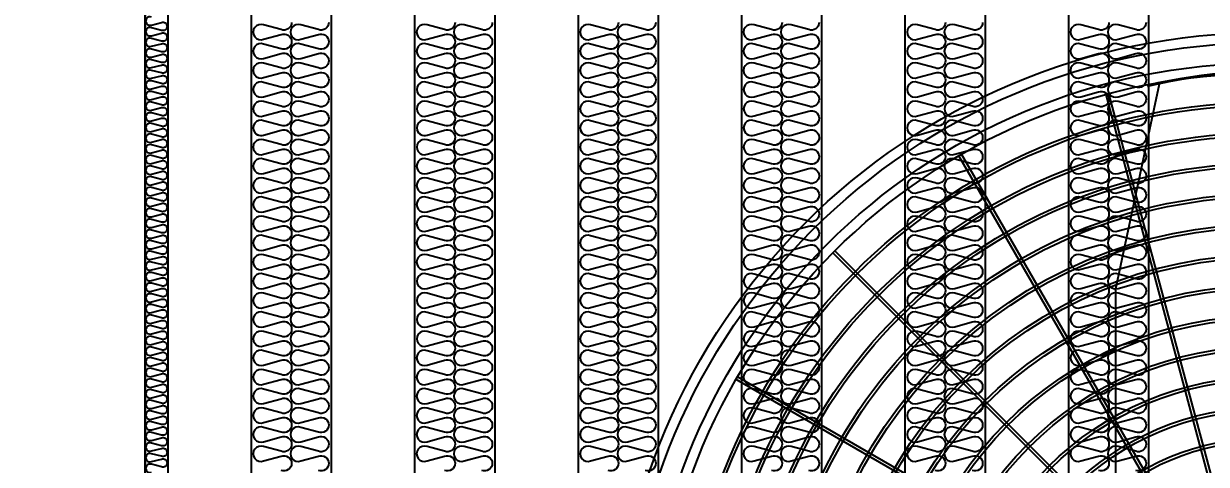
# Model space of a CAD drawing. Header units: millimetres. Extents: x 2711 to 34823, y 3042 to 25750.
# Drawn here: x 5895 to 8109, y 12980 to 13806 of the extents above; entities that cross this region are included whole.
import ezdxf

# ---------------------------------------------------------------- set-up
doc = ezdxf.new("R2010")
doc.units = ezdxf.units.MM
for name, color, linetype in [('LINE', 7, 'Continuous'), ('SMS', 220, 'Continuous'), ('냉각탑', 4, 'Continuous'), ('냉각탑_dim', 1, 'Continuous')]:
    doc.layers.add(name, color=color, linetype=linetype)
doc.styles.add('HY울릉도L', font='')
doc.styles.get('HY울릉도L').set_extended_font_data('HY울릉도L')
doc.dimstyles.new('성지DIM', dxfattribs={"dimtxt": 3.5, "dimasz": 3, "dimexe": 1, "dimexo": 2.5, "dimgap": 2, "dimtad": 1, "dimdec": 0, "dimzin": 3, "dimdsep": 46, "dimtxsty": 'HY울릉도L', "dimblk": 'ARCHTICK', "dimcen": -2, "dimclrd": 256, "dimclre": 256, "dimclrt": 7, "dimadec": 0, "dimazin": 0, "dimtfac": 1, "dimtdec": 0, "dimtofl": 0, "dimtmove": 0, "dimatfit": 3, "dimfxl": 1, "dimtolj": 1, "dimtzin": 0, "dimlwe": -1, "dimarcsym": 0})

# ---------------------------------------------------------------- blocks, each defined once
blk = doc.blocks.new('*D567')
at = {"layer": 'Defpoints', "color": 0, "transparency": 16777216}
for p in [(6122.6, 14449.4), (5477.8, 10849.4), (6122.6, 10849.4)]:
    blk.add_point(p, dxfattribs=at)
at = {"layer": '냉각탑_dim', "transparency": 16777216}
for p, q in [((6022.6, 14449.4), (5437.8, 14449.4)), ((6022.6, 10849.4), (5437.8, 10849.4))]:
    blk.add_line(p, q, dxfattribs=at)
at = {"layer": '냉각탑_dim', "lineweight": -2, "transparency": 16777216}
blk.add_line((5477.8, 14329.4), (5477.8, 10969.4), dxfattribs=at)
at = {"layer": '냉각탑_dim', "transparency": 16777216}
for points in [[(5457.8, 14329.4), (5497.8, 14329.4), (5477.8, 14449.4)], [(5457.8, 10969.4), (5497.8, 10969.4), (5477.8, 10849.4)]]:
    blk.add_solid(points, dxfattribs=at)
at = {"layer": '냉각탑_dim', "color": 7, "transparency": 16777216, "insert": (5327.8, 12649.4), "char_height": 140, "attachment_point": 5, "rotation": 90, "style": 'HY울릉도L'}
blk.add_mtext('\\A1;3600', dxfattribs=at)
blk = doc.blocks.new('*D571')
at = {"layer": 'Defpoints', "color": 0, "transparency": 16777216}
for p in [(4451.4, 14449.4), (6122.6, 14449.4), (5972.6, 10099.4)]:
    blk.add_point(p, dxfattribs=at)
at = {"layer": '냉각탑_dim', "transparency": 16777216}
for p, q in [((6022.6, 14449.4), (4411.4, 14449.4)), ((5872.6, 10099.4), (4411.4, 10099.4))]:
    blk.add_line(p, q, dxfattribs=at)
at = {"layer": '냉각탑_dim', "lineweight": -2, "transparency": 16777216}
blk.add_line((4451.4, 10219.4), (4451.4, 14329.4), dxfattribs=at)
at = {"layer": '냉각탑_dim', "transparency": 16777216}
for points in [[(4431.4, 14329.4), (4471.4, 14329.4), (4451.4, 14449.4)], [(4431.4, 10219.4), (4471.4, 10219.4), (4451.4, 10099.4)]]:
    blk.add_solid(points, dxfattribs=at)
at = {"layer": '냉각탑_dim', "color": 7, "transparency": 16777216, "insert": (4301.4, 12274.4), "char_height": 140, "attachment_point": 5, "rotation": 90, "style": 'HY울릉도L'}
blk.add_mtext('\\A1;4350', dxfattribs=at)
blk = doc.blocks.new('A$C1FB73ED1')
for p, q in [((1260.8, 1340), (966.5, 2438.3)), ((1266.6, 1341.6), (972.3, 2439.9)), ((1245.9, 1333), (677.4, 2317.7)), ((1251.1, 1336), (682.6, 2320.7)), ((1233.4, 1322.4), (429.4, 2126.4)), ((1237.6, 1326.6), (433.6, 2130.6)), ((1224, 1308.9), (239.3, 1877.4)), ((1227, 1314.1), (242.3, 1882.6))]:
    blk.add_line(p, q)
for radius in [1280, 1260, 1220, 1200]:
    blk.add_circle((1280, 1280), radius)
at = {"ltscale": 5}
for radius in [1143, 1137, 1083, 1077, 1023, 1017, 963, 957, 903, 897, 843, 837, 783, 777, 723, 717, 663, 657, 603, 597, 543, 537, 483, 477]:
    blk.add_circle((1280, 1280), radius, dxfattribs=at)
at = {"layer": 'LINE', "color": 7}
for q in [(1071.5, 2459.4), (985.2, 1550)]:
    blk.add_line((985.2, 2053.4), q, dxfattribs=at)
for radius, start, end in [(1000, 83.5007, 103.4595), (998, 83.4876, 103.487)]:
    blk.add_arc((1280, 1483.4), radius, start, end, dxfattribs=at)
blk = doc.blocks.new('3')
for p, q in [((6122.6, 14449.4), (6122.6, 10849.4)), ((6122.6, 14057.4), (6122.6, 11351.4)), ((6164.6, 14057.4), (6164.6, 11351.4))]:
    blk.add_line(p, q)
at = {"color": 7}
for p, q in [((6122.6, 14449.4), (6122.6, 10849.4)), ((6164.6, 14449.4), (6164.6, 10929.4)), ((6320.6, 14407.4), (6320.6, 10929.4)), ((6470.6, 14407.4), (6470.6, 10929.4)), ((6626.6, 14407.4), (6626.6, 10929.4)), ((6776.6, 14407.4), (6776.6, 10929.4)), ((6932.6, 14407.4), (6932.6, 10929.4)), ((7082.6, 14407.4), (7082.6, 10929.4)), ((7238.6, 14407.4), (7238.6, 10929.4)), ((7388.6, 14407.4), (7388.6, 10929.4)), ((7544.6, 14407.4), (7544.6, 10929.4)), ((7694.6, 14407.4), (7694.6, 10929.4)), ((7850.6, 14407.4), (7850.6, 10929.4)), ((8000.6, 14407.4), (8000.6, 10929.4))]:
    blk.add_line(p, q, dxfattribs=at)
at = {"ltscale": 500, "elevation": 0}
blk.add_lwpolyline([(6122.6, 14449.4), (10322.6, 14449.4), (10322.6, 10849.4), (6122.6, 10849.4)], close=True, dxfattribs=at)
at = {"layer": 'SMS', "color": 5, "elevation": 0}
for points in [[(6396.4, 13808.3, -0.524856), (6376.9, 13794.9), (6344, 13803.8, 1.449198), (6344, 13776.9), (6376.9, 13785.8, -0.524856), (6396.4, 13772.4, -0.524856), (6376.9, 13759), (6344, 13767.9, 1.449198), (6344, 13741), (6376.9, 13749.9, -0.524856), (6396.4, 13736.5, -0.524856), (6376.9, 13723.1), (6344, 13732, 1.449198), (6344, 13705.1), (6376.9, 13714, -0.524856), (6396.4, 13700.6, -0.524856), (6376.9, 13687.1), (6344, 13696, 1.449198), (6344, 13669.2), (6376.9, 13678.1, -0.524856), (6396.4, 13664.7, -0.524856), (6376.9, 13651.2), (6344, 13660.1, 1.449198), (6344, 13633.3), (6376.9, 13642.2, -0.524856), (6396.4, 13628.8, -0.524856), (6376.9, 13615.3), (6344, 13624.2, 1.449198), (6344, 13597.4), (6376.9, 13606.3, -0.524856), (6396.4, 13592.8, -0.417249), (6381.9, 13578.5)], [(6466, 13808.3, -0.524856), (6446.5, 13794.9), (6413.7, 13803.8, 1.449198), (6413.7, 13776.9), (6446.5, 13785.8, -0.524856), (6466, 13772.4, -0.524856), (6446.5, 13759), (6413.7, 13767.9, 1.449198), (6413.7, 13741), (6446.5, 13749.9, -0.524856), (6466, 13736.5, -0.524856), (6446.5, 13723.1), (6413.7, 13732, 1.449198), (6413.7, 13705.1), (6446.5, 13714, -0.524856), (6466, 13700.6, -0.524856), (6446.5, 13687.1), (6413.7, 13696, 1.449198), (6413.7, 13669.2), (6446.5, 13678.1, -0.524856), (6466, 13664.7, -0.524856), (6446.5, 13651.2), (6413.7, 13660.1, 1.449198), (6413.7, 13633.3), (6446.5, 13642.2, -0.524856), (6466, 13628.8, -0.524856), (6446.5, 13615.3), (6413.7, 13624.2, 1.449198), (6413.7, 13597.4), (6446.5, 13606.3, -0.524856), (6466, 13592.8, -0.417249), (6451.5, 13578.5)], [(6702.4, 13808.3, -0.524856), (6682.9, 13794.9), (6650, 13803.8, 1.449198), (6650, 13776.9), (6682.9, 13785.8, -0.524856), (6702.4, 13772.4, -0.524856), (6682.9, 13759), (6650, 13767.9, 1.449198), (6650, 13741), (6682.9, 13749.9, -0.524856), (6702.4, 13736.5, -0.524856), (6682.9, 13723.1), (6650, 13732, 1.449198), (6650, 13705.1), (6682.9, 13714, -0.524856), (6702.4, 13700.6, -0.524856), (6682.9, 13687.1), (6650, 13696, 1.449198), (6650, 13669.2), (6682.9, 13678.1, -0.524856), (6702.4, 13664.7, -0.524856), (6682.9, 13651.2), (6650, 13660.1, 1.449198), (6650, 13633.3), (6682.9, 13642.2, -0.524856), (6702.4, 13628.8, -0.524856), (6682.9, 13615.3), (6650, 13624.2, 1.449198), (6650, 13597.4), (6682.9, 13606.3, -0.524856), (6702.4, 13592.8, -0.417249), (6687.9, 13578.5)], [(6772, 13808.3, -0.524856), (6752.5, 13794.9), (6719.7, 13803.8, 1.449198), (6719.7, 13776.9), (6752.5, 13785.8, -0.524856), (6772, 13772.4, -0.524856), (6752.5, 13759), (6719.7, 13767.9, 1.449198), (6719.7, 13741), (6752.5, 13749.9, -0.524856), (6772, 13736.5, -0.524856), (6752.5, 13723.1), (6719.7, 13732, 1.449198), (6719.7, 13705.1), (6752.5, 13714, -0.524856), (6772, 13700.6, -0.524856), (6752.5, 13687.1), (6719.7, 13696, 1.449198), (6719.7, 13669.2), (6752.5, 13678.1, -0.524856), (6772, 13664.7, -0.524856), (6752.5, 13651.2), (6719.7, 13660.1, 1.449198), (6719.7, 13633.3), (6752.5, 13642.2, -0.524856), (6772, 13628.8, -0.524856), (6752.5, 13615.3), (6719.7, 13624.2, 1.449198), (6719.7, 13597.4), (6752.5, 13606.3, -0.524856), (6772, 13592.8, -0.417249), (6757.5, 13578.5)], [(7008.4, 13808.3, -0.524856), (6988.9, 13794.9), (6956, 13803.8, 1.449198), (6956, 13776.9), (6988.9, 13785.8, -0.524856), (7008.4, 13772.4, -0.524856), (6988.9, 13759), (6956, 13767.9, 1.449198), (6956, 13741), (6988.9, 13749.9, -0.524856), (7008.4, 13736.5, -0.524856), (6988.9, 13723.1), (6956, 13732, 1.449198), (6956, 13705.1), (6988.9, 13714, -0.524856), (7008.4, 13700.6, -0.524856), (6988.9, 13687.1), (6956, 13696, 1.449198), (6956, 13669.2), (6988.9, 13678.1, -0.524856), (7008.4, 13664.7, -0.524856), (6988.9, 13651.2), (6956, 13660.1, 1.449198), (6956, 13633.3), (6988.9, 13642.2, -0.524856), (7008.4, 13628.8, -0.524856), (6988.9, 13615.3), (6956, 13624.2, 1.449198), (6956, 13597.4), (6988.9, 13606.3, -0.524856), (7008.4, 13592.8, -0.417249), (6993.9, 13578.5)], [(7078, 13808.3, -0.524856), (7058.5, 13794.9), (7025.7, 13803.8, 1.449198), (7025.7, 13776.9), (7058.5, 13785.8, -0.524856), (7078, 13772.4, -0.524856), (7058.5, 13759), (7025.7, 13767.9, 1.449198), (7025.7, 13741), (7058.5, 13749.9, -0.524856), (7078, 13736.5, -0.524856), (7058.5, 13723.1), (7025.7, 13732, 1.449198), (7025.7, 13705.1), (7058.5, 13714, -0.524856), (7078, 13700.6, -0.524856), (7058.5, 13687.1), (7025.7, 13696, 1.449198), (7025.7, 13669.2), (7058.5, 13678.1, -0.524856), (7078, 13664.7, -0.524856), (7058.5, 13651.2), (7025.7, 13660.1, 1.449198), (7025.7, 13633.3), (7058.5, 13642.2, -0.524856), (7078, 13628.8, -0.524856), (7058.5, 13615.3), (7025.7, 13624.2, 1.449198), (7025.7, 13597.4), (7058.5, 13606.3, -0.524856), (7078, 13592.8, -0.417249), (7063.5, 13578.5)], [(7314.4, 13808.3, -0.524856), (7294.9, 13794.9), (7262, 13803.8, 1.449198), (7262, 13776.9), (7294.9, 13785.8, -0.524856), (7314.4, 13772.4, -0.524856), (7294.9, 13759), (7262, 13767.9, 1.449198), (7262, 13741), (7294.9, 13749.9, -0.524856), (7314.4, 13736.5, -0.524856), (7294.9, 13723.1), (7262, 13732, 1.449198), (7262, 13705.1), (7294.9, 13714, -0.524856), (7314.4, 13700.6, -0.524856), (7294.9, 13687.1), (7262, 13696, 1.449198), (7262, 13669.2), (7294.9, 13678.1, -0.524856), (7314.4, 13664.7, -0.524856), (7294.9, 13651.2), (7262, 13660.1, 1.449198), (7262, 13633.3), (7294.9, 13642.2, -0.524856), (7314.4, 13628.8, -0.524856), (7294.9, 13615.3), (7262, 13624.2, 1.449198), (7262, 13597.4), (7294.9, 13606.3, -0.524856), (7314.4, 13592.8, -0.417249), (7299.9, 13578.5)], [(7384, 13808.3, -0.524856), (7364.5, 13794.9), (7331.7, 13803.8, 1.449198), (7331.7, 13776.9), (7364.5, 13785.8, -0.524856), (7384, 13772.4, -0.524856), (7364.5, 13759), (7331.7, 13767.9, 1.449198), (7331.7, 13741), (7364.5, 13749.9, -0.524856), (7384, 13736.5, -0.524856), (7364.5, 13723.1), (7331.7, 13732, 1.449198), (7331.7, 13705.1), (7364.5, 13714, -0.524856), (7384, 13700.6, -0.524856), (7364.5, 13687.1), (7331.7, 13696, 1.449198), (7331.7, 13669.2), (7364.5, 13678.1, -0.524856), (7384, 13664.7, -0.524856), (7364.5, 13651.2), (7331.7, 13660.1, 1.449198), (7331.7, 13633.3), (7364.5, 13642.2, -0.524856), (7384, 13628.8, -0.524856), (7364.5, 13615.3), (7331.7, 13624.2, 1.449198), (7331.7, 13597.4), (7364.5, 13606.3, -0.524856), (7384, 13592.8, -0.417249), (7369.5, 13578.5)], [(7620.4, 13808.3, -0.524856), (7600.9, 13794.9), (7568, 13803.8, 1.449198), (7568, 13776.9), (7600.9, 13785.8, -0.524856), (7620.4, 13772.4, -0.524856), (7600.9, 13759), (7568, 13767.9, 1.449198), (7568, 13741), (7600.9, 13749.9, -0.524856), (7620.4, 13736.5, -0.524856), (7600.9, 13723.1), (7568, 13732, 1.449198), (7568, 13705.1), (7600.9, 13714, -0.524856), (7620.4, 13700.6, -0.524856), (7600.9, 13687.1), (7568, 13696, 1.449198), (7568, 13669.2), (7600.9, 13678.1, -0.524856), (7620.4, 13664.7, -0.524856), (7600.9, 13651.2), (7568, 13660.1, 1.449198), (7568, 13633.3), (7600.9, 13642.2, -0.524856), (7620.4, 13628.8, -0.524856), (7600.9, 13615.3), (7568, 13624.2, 1.449198), (7568, 13597.4), (7600.9, 13606.3, -0.524856), (7620.4, 13592.8, -0.417249), (7605.9, 13578.5)], [(7690, 13808.3, -0.524856), (7670.5, 13794.9), (7637.7, 13803.8, 1.449198), (7637.7, 13776.9), (7670.5, 13785.8, -0.524856), (7690, 13772.4, -0.524856), (7670.5, 13759), (7637.7, 13767.9, 1.449198), (7637.7, 13741), (7670.5, 13749.9, -0.524856), (7690, 13736.5, -0.524856), (7670.5, 13723.1), (7637.7, 13732, 1.449198), (7637.7, 13705.1), (7670.5, 13714, -0.524856), (7690, 13700.6, -0.524856), (7670.5, 13687.1), (7637.7, 13696, 1.449198), (7637.7, 13669.2), (7670.5, 13678.1, -0.524856), (7690, 13664.7, -0.524856), (7670.5, 13651.2), (7637.7, 13660.1, 1.449198), (7637.7, 13633.3), (7670.5, 13642.2, -0.524856), (7690, 13628.8, -0.524856), (7670.5, 13615.3), (7637.7, 13624.2, 1.449198), (7637.7, 13597.4), (7670.5, 13606.3, -0.524856), (7690, 13592.8, -0.417249), (7675.5, 13578.5)], [(7926.4, 13808.3, -0.524856), (7906.9, 13794.9), (7874, 13803.8, 1.449198), (7874, 13776.9), (7906.9, 13785.8, -0.524856), (7926.4, 13772.4, -0.524856), (7906.9, 13759), (7874, 13767.9, 1.449198), (7874, 13741), (7906.9, 13749.9, -0.524856), (7926.4, 13736.5, -0.524856), (7906.9, 13723.1), (7874, 13732, 1.449198), (7874, 13705.1), (7906.9, 13714, -0.524856), (7926.4, 13700.6, -0.524856), (7906.9, 13687.1), (7874, 13696, 1.449198), (7874, 13669.2), (7906.9, 13678.1, -0.524856), (7926.4, 13664.7, -0.524856), (7906.9, 13651.2), (7874, 13660.1, 1.449198), (7874, 13633.3), (7906.9, 13642.2, -0.524856), (7926.4, 13628.8, -0.524856), (7906.9, 13615.3), (7874, 13624.2, 1.449198), (7874, 13597.4), (7906.9, 13606.3, -0.524856), (7926.4, 13592.8, -0.417249), (7911.9, 13578.5)], [(7996, 13808.3, -0.524856), (7976.5, 13794.9), (7943.7, 13803.8, 1.449198), (7943.7, 13776.9), (7976.5, 13785.8, -0.524856), (7996, 13772.4, -0.524856), (7976.5, 13759), (7943.7, 13767.9, 1.449198), (7943.7, 13741), (7976.5, 13749.9, -0.524856), (7996, 13736.5, -0.524856), (7976.5, 13723.1), (7943.7, 13732, 1.449198), (7943.7, 13705.1), (7976.5, 13714, -0.524856), (7996, 13700.6, -0.524856), (7976.5, 13687.1), (7943.7, 13696, 1.449198), (7943.7, 13669.2), (7976.5, 13678.1, -0.524856), (7996, 13664.7, -0.524856), (7976.5, 13651.2), (7943.7, 13660.1, 1.449198), (7943.7, 13633.3), (7976.5, 13642.2, -0.524856), (7996, 13628.8, -0.524856), (7976.5, 13615.3), (7943.7, 13624.2, 1.449198), (7943.7, 13597.4), (7976.5, 13606.3, -0.524856), (7996, 13592.8, -0.417249), (7981.5, 13578.5)], [(6134.3, 13818.4, 1.449198), (6134.3, 13803.5), (6152.6, 13808.4, -0.524856), (6163.4, 13800.9, -0.524856), (6152.6, 13793.5), (6134.3, 13798.4, 1.449198), (6134.3, 13783.5), (6152.6, 13788.4, -0.524856), (6163.4, 13781, -0.524856), (6152.6, 13773.5), (6134.3, 13778.5, 1.449198), (6134.3, 13763.6), (6152.6, 13768.5, -0.524856), (6163.4, 13761, -0.524856), (6152.6, 13753.6), (6134.3, 13758.5, 1.449198), (6134.3, 13743.6), (6152.6, 13748.5, -0.524856), (6163.4, 13741.1, -0.524856), (6152.6, 13733.6), (6134.3, 13738.6, 1.449198), (6134.3, 13723.7), (6152.6, 13728.6, -0.524856), (6163.4, 13721.1, -0.524856), (6152.6, 13713.7), (6134.3, 13718.6, 1.449198), (6134.3, 13703.7), (6152.6, 13708.6, -0.524856), (6163.4, 13701.2, -0.524856), (6152.6, 13693.7), (6134.3, 13698.7, 1.449198), (6134.3, 13683.8), (6152.6, 13688.7, -0.524856), (6163.4, 13681.2, -0.524856), (6152.6, 13673.8), (6134.3, 13678.7, 1.449198), (6134.3, 13663.8), (6152.6, 13668.7, -0.524856), (6163.4, 13661.3, -0.524856), (6152.6, 13653.8), (6134.3, 13658.8, 1.449198), (6134.3, 13643.9), (6152.6, 13648.8, -0.524856), (6163.4, 13641.3, -0.524856), (6152.6, 13633.9), (6134.3, 13638.8, 1.449198), (6134.3, 13623.9), (6152.6, 13628.8, -0.524856), (6163.4, 13621.4, -0.524856), (6152.6, 13613.9), (6134.3, 13618.9, 1.449198), (6134.3, 13604), (6152.6, 13608.9, -0.524856), (6163.4, 13601.4, -0.524856), (6152.6, 13594), (6134.3, 13598.9, 1.449198), (6134.3, 13584), (6152.6, 13588.9, -0.524856), (6163.4, 13581.5, -0.524856), (6152.6, 13574), (6134.3, 13579, 1.449198), (6134.3, 13564.1), (6152.6, 13569, -0.524856), (6163.4, 13561.5, -0.524856), (6152.6, 13554.1), (6134.3, 13559, 1.449198), (6134.3, 13544.1), (6152.6, 13549, -0.524856), (6163.4, 13541.6, -0.524856), (6152.6, 13534.1), (6134.3, 13539.1, 1.449198), (6134.3, 13524.2), (6152.6, 13529.1, -0.524856), (6163.4, 13521.6, -0.524856), (6152.6, 13514.2), (6134.3, 13519.1, 1.449198), (6134.3, 13504.2), (6152.6, 13509.1, -0.524856), (6163.4, 13501.7, -0.524856), (6152.6, 13494.2), (6134.3, 13499.2, 1.449198), (6134.3, 13484.3), (6152.6, 13489.2, -0.524856), (6163.4, 13481.7, -0.524856), (6152.6, 13474.3), (6134.3, 13479.2, 1.449198), (6134.3, 13464.3), (6152.6, 13469.2, -0.524856), (6163.4, 13461.8, -0.524856), (6152.6, 13454.3), (6134.3, 13459.3, 1.449198), (6134.3, 13444.4), (6152.6, 13449.3, -0.524856), (6163.4, 13441.8, -0.524856), (6152.6, 13434.4), (6134.3, 13439.3, 1.449198), (6134.3, 13424.4), (6152.6, 13429.3, -0.524856), (6163.4, 13421.9, -0.524856), (6152.6, 13414.4), (6134.3, 13419.4, 1.449198), (6134.3, 13404.5), (6152.6, 13409.4, -0.524856), (6163.4, 13401.9, -0.524856), (6152.6, 13394.5), (6134.3, 13399.4, 1.449198), (6134.3, 13384.5), (6152.6, 13389.4, -0.524856), (6163.4, 13382, -0.524856), (6152.6, 13374.5), (6134.3, 13379.5, 1.449198), (6134.3, 13364.6), (6152.6, 13369.5, -0.524856), (6163.4, 13362, -0.524856), (6152.6, 13354.6), (6134.3, 13359.5, 1.449198), (6134.3, 13344.6), (6152.6, 13349.5, -0.524856), (6163.4, 13342.1, -0.524856), (6152.6, 13334.6), (6134.3, 13339.6, 1.449198), (6134.3, 13324.7), (6152.6, 13329.6, -0.524856), (6163.4, 13322.1, -0.524856), (6152.6, 13314.7), (6134.3, 13319.6, 1.449198), (6134.3, 13304.7), (6152.6, 13309.6, -0.524856), (6163.4, 13302.2, -0.524856), (6152.6, 13294.7), (6134.3, 13299.7, 1.449198), (6134.3, 13284.8), (6152.6, 13289.7, -0.524856), (6163.4, 13282.2, -0.417249), (6155.3, 13274.3)], [(6325, 13607.2, 0.446849), (6344, 13597.4), (6376.9, 13606.3, -0.524856), (6396.4, 13592.8, -0.524856), (6376.9, 13579.4), (6344, 13588.3, 1.449198), (6344, 13561.5), (6376.9, 13570.4, -0.524856), (6396.4, 13556.9, -0.524856), (6376.9, 13543.5), (6344, 13552.4, 1.449198), (6344, 13525.5), (6376.9, 13534.5, -0.524856), (6396.4, 13521, -0.524856), (6376.9, 13507.6), (6344, 13516.5, 1.449198), (6344, 13489.6), (6376.9, 13498.5, -0.524856), (6396.4, 13485.1, -0.524856), (6376.9, 13471.7), (6344, 13480.6, 1.449198), (6344, 13453.7), (6376.9, 13462.6, -0.524856), (6396.4, 13449.2, -0.524856), (6376.9, 13435.8), (6344, 13444.7, 1.449198), (6344, 13417.8), (6376.9, 13426.7, -0.524856), (6396.4, 13413.3, -0.524856), (6376.9, 13399.9), (6344, 13408.8, 1.449198), (6344, 13381.9), (6376.9, 13390.8, -0.524856), (6396.4, 13377.4, -0.524856), (6376.9, 13364), (6344, 13372.9, 1.449198), (6344, 13346), (6376.9, 13354.9, -0.524856), (6396.4, 13341.5, -0.524856), (6376.9, 13328), (6344, 13336.9, 1.449198), (6344, 13310.1), (6376.9, 13319, -0.524856), (6396.4, 13305.6, -0.524856), (6376.9, 13292.1), (6344, 13301, 1.449198), (6344, 13274.2), (6376.9, 13283.1, -0.524856), (6396.4, 13269.7, -0.524856), (6376.9, 13256.2), (6344, 13265.1, 1.449198), (6344, 13238.3), (6376.9, 13247.2, -0.524856), (6396.4, 13233.7, -0.524856), (6376.9, 13220.3), (6344, 13229.2, 1.449198), (6344, 13202.4), (6376.9, 13211.3, -0.524856), (6396.4, 13197.8, -0.524856), (6376.9, 13184.4), (6344, 13193.3, 1.449198), (6344, 13166.4), (6376.9, 13175.4, -0.524856), (6396.4, 13161.9, -0.524856), (6376.9, 13148.5), (6344, 13157.4, 1.449198), (6344, 13130.5), (6376.9, 13139.4, -0.524856), (6396.4, 13126, -0.524856), (6376.9, 13112.6), (6344, 13121.5, 1.449198), (6344, 13094.6), (6376.9, 13103.5, -0.524856), (6396.4, 13090.1, -0.524856), (6376.9, 13076.7), (6344, 13085.6, 1.449198), (6344, 13058.7), (6376.9, 13067.6, -0.524856), (6396.4, 13054.2, -0.524856), (6376.9, 13040.8), (6344, 13049.7, 1.449198), (6344, 13022.8), (6376.9, 13031.7, -0.524856), (6396.4, 13018.3, -0.524856), (6376.9, 13004.9), (6344, 13013.8, 1.449198), (6344, 12986.9), (6376.9, 12995.8, -0.524856), (6396.4, 12982.4, -0.524856), (6376.9, 12968.9)], [(6394.6, 13607.2, 0.446849), (6413.7, 13597.4), (6446.5, 13606.3, -0.524856), (6466, 13592.8, -0.524856), (6446.5, 13579.4), (6413.7, 13588.3, 1.449198), (6413.7, 13561.5), (6446.5, 13570.4, -0.524856), (6466, 13556.9, -0.524856), (6446.5, 13543.5), (6413.7, 13552.4, 1.449198), (6413.7, 13525.5), (6446.5, 13534.5, -0.524856), (6466, 13521, -0.524856), (6446.5, 13507.6), (6413.7, 13516.5, 1.449198), (6413.7, 13489.6), (6446.5, 13498.5, -0.524856), (6466, 13485.1, -0.524856), (6446.5, 13471.7), (6413.7, 13480.6, 1.449198), (6413.7, 13453.7), (6446.5, 13462.6, -0.524856), (6466, 13449.2, -0.524856), (6446.5, 13435.8), (6413.7, 13444.7, 1.449198), (6413.7, 13417.8), (6446.5, 13426.7, -0.524856), (6466, 13413.3, -0.524856), (6446.5, 13399.9), (6413.7, 13408.8, 1.449198), (6413.7, 13381.9), (6446.5, 13390.8, -0.524856), (6466, 13377.4, -0.524856), (6446.5, 13364), (6413.7, 13372.9, 1.449198), (6413.7, 13346), (6446.5, 13354.9, -0.524856), (6466, 13341.5, -0.524856), (6446.5, 13328), (6413.7, 13336.9, 1.449198), (6413.7, 13310.1), (6446.5, 13319, -0.524856), (6466, 13305.6, -0.524856), (6446.5, 13292.1), (6413.7, 13301, 1.449198), (6413.7, 13274.2), (6446.5, 13283.1, -0.524856), (6466, 13269.7, -0.524856), (6446.5, 13256.2), (6413.7, 13265.1, 1.449198), (6413.7, 13238.3), (6446.5, 13247.2, -0.524856), (6466, 13233.7, -0.524856), (6446.5, 13220.3), (6413.7, 13229.2, 1.449198), (6413.7, 13202.4), (6446.5, 13211.3, -0.524856), (6466, 13197.8, -0.524856), (6446.5, 13184.4), (6413.7, 13193.3, 1.449198), (6413.7, 13166.4), (6446.5, 13175.4, -0.524856), (6466, 13161.9, -0.524856), (6446.5, 13148.5), (6413.7, 13157.4, 1.449198), (6413.7, 13130.5), (6446.5, 13139.4, -0.524856), (6466, 13126, -0.524856), (6446.5, 13112.6), (6413.7, 13121.5, 1.449198), (6413.7, 13094.6), (6446.5, 13103.5, -0.524856), (6466, 13090.1, -0.524856), (6446.5, 13076.7), (6413.7, 13085.6, 1.449198), (6413.7, 13058.7), (6446.5, 13067.6, -0.524856), (6466, 13054.2, -0.524856), (6446.5, 13040.8), (6413.7, 13049.7, 1.449198), (6413.7, 13022.8), (6446.5, 13031.7, -0.524856), (6466, 13018.3, -0.524856), (6446.5, 13004.9), (6413.7, 13013.8, 1.449198), (6413.7, 12986.9), (6446.5, 12995.8, -0.524856), (6466, 12982.4, -0.524856), (6446.5, 12968.9)], [(6631, 13607.2, 0.446849), (6650, 13597.4), (6682.9, 13606.3, -0.524856), (6702.4, 13592.8, -0.524856), (6682.9, 13579.4), (6650, 13588.3, 1.449198), (6650, 13561.5), (6682.9, 13570.4, -0.524856), (6702.4, 13556.9, -0.524856), (6682.9, 13543.5), (6650, 13552.4, 1.449198), (6650, 13525.5), (6682.9, 13534.5, -0.524856), (6702.4, 13521, -0.524856), (6682.9, 13507.6), (6650, 13516.5, 1.449198), (6650, 13489.6), (6682.9, 13498.5, -0.524856), (6702.4, 13485.1, -0.524856), (6682.9, 13471.7), (6650, 13480.6, 1.449198), (6650, 13453.7), (6682.9, 13462.6, -0.524856), (6702.4, 13449.2, -0.524856), (6682.9, 13435.8), (6650, 13444.7, 1.449198), (6650, 13417.8), (6682.9, 13426.7, -0.524856), (6702.4, 13413.3, -0.524856), (6682.9, 13399.9), (6650, 13408.8, 1.449198), (6650, 13381.9), (6682.9, 13390.8, -0.524856), (6702.4, 13377.4, -0.524856), (6682.9, 13364), (6650, 13372.9, 1.449198), (6650, 13346), (6682.9, 13354.9, -0.524856), (6702.4, 13341.5, -0.524856), (6682.9, 13328), (6650, 13336.9, 1.449198), (6650, 13310.1), (6682.9, 13319, -0.524856), (6702.4, 13305.6, -0.524856), (6682.9, 13292.1), (6650, 13301, 1.449198), (6650, 13274.2), (6682.9, 13283.1, -0.524856), (6702.4, 13269.7, -0.524856), (6682.9, 13256.2), (6650, 13265.1, 1.449198), (6650, 13238.3), (6682.9, 13247.2, -0.524856), (6702.4, 13233.7, -0.524856), (6682.9, 13220.3), (6650, 13229.2, 1.449198), (6650, 13202.4), (6682.9, 13211.3, -0.524856), (6702.4, 13197.8, -0.524856), (6682.9, 13184.4), (6650, 13193.3, 1.449198), (6650, 13166.4), (6682.9, 13175.4, -0.524856), (6702.4, 13161.9, -0.524856), (6682.9, 13148.5), (6650, 13157.4, 1.449198), (6650, 13130.5), (6682.9, 13139.4, -0.524856), (6702.4, 13126, -0.524856), (6682.9, 13112.6), (6650, 13121.5, 1.449198), (6650, 13094.6), (6682.9, 13103.5, -0.524856), (6702.4, 13090.1, -0.524856), (6682.9, 13076.7), (6650, 13085.6, 1.449198), (6650, 13058.7), (6682.9, 13067.6, -0.524856), (6702.4, 13054.2, -0.524856), (6682.9, 13040.8), (6650, 13049.7, 1.449198), (6650, 13022.8), (6682.9, 13031.7, -0.524856), (6702.4, 13018.3, -0.524856), (6682.9, 13004.9), (6650, 13013.8, 1.449198), (6650, 12986.9), (6682.9, 12995.8, -0.524856), (6702.4, 12982.4, -0.524856), (6682.9, 12968.9)], [(6700.6, 13607.2, 0.446849), (6719.7, 13597.4), (6752.5, 13606.3, -0.524856), (6772, 13592.8, -0.524856), (6752.5, 13579.4), (6719.7, 13588.3, 1.449198), (6719.7, 13561.5), (6752.5, 13570.4, -0.524856), (6772, 13556.9, -0.524856), (6752.5, 13543.5), (6719.7, 13552.4, 1.449198), (6719.7, 13525.5), (6752.5, 13534.5, -0.524856), (6772, 13521, -0.524856), (6752.5, 13507.6), (6719.7, 13516.5, 1.449198), (6719.7, 13489.6), (6752.5, 13498.5, -0.524856), (6772, 13485.1, -0.524856), (6752.5, 13471.7), (6719.7, 13480.6, 1.449198), (6719.7, 13453.7), (6752.5, 13462.6, -0.524856), (6772, 13449.2, -0.524856), (6752.5, 13435.8), (6719.7, 13444.7, 1.449198), (6719.7, 13417.8), (6752.5, 13426.7, -0.524856), (6772, 13413.3, -0.524856), (6752.5, 13399.9), (6719.7, 13408.8, 1.449198), (6719.7, 13381.9), (6752.5, 13390.8, -0.524856), (6772, 13377.4, -0.524856), (6752.5, 13364), (6719.7, 13372.9, 1.449198), (6719.7, 13346), (6752.5, 13354.9, -0.524856), (6772, 13341.5, -0.524856), (6752.5, 13328), (6719.7, 13336.9, 1.449198), (6719.7, 13310.1), (6752.5, 13319, -0.524856), (6772, 13305.6, -0.524856), (6752.5, 13292.1), (6719.7, 13301, 1.449198), (6719.7, 13274.2), (6752.5, 13283.1, -0.524856), (6772, 13269.7, -0.524856), (6752.5, 13256.2), (6719.7, 13265.1, 1.449198), (6719.7, 13238.3), (6752.5, 13247.2, -0.524856), (6772, 13233.7, -0.524856), (6752.5, 13220.3), (6719.7, 13229.2, 1.449198), (6719.7, 13202.4), (6752.5, 13211.3, -0.524856), (6772, 13197.8, -0.524856), (6752.5, 13184.4), (6719.7, 13193.3, 1.449198), (6719.7, 13166.4), (6752.5, 13175.4, -0.524856), (6772, 13161.9, -0.524856), (6752.5, 13148.5), (6719.7, 13157.4, 1.449198), (6719.7, 13130.5), (6752.5, 13139.4, -0.524856), (6772, 13126, -0.524856), (6752.5, 13112.6), (6719.7, 13121.5, 1.449198), (6719.7, 13094.6), (6752.5, 13103.5, -0.524856), (6772, 13090.1, -0.524856), (6752.5, 13076.7), (6719.7, 13085.6, 1.449198), (6719.7, 13058.7), (6752.5, 13067.6, -0.524856), (6772, 13054.2, -0.524856), (6752.5, 13040.8), (6719.7, 13049.7, 1.449198), (6719.7, 13022.8), (6752.5, 13031.7, -0.524856), (6772, 13018.3, -0.524856), (6752.5, 13004.9), (6719.7, 13013.8, 1.449198), (6719.7, 12986.9), (6752.5, 12995.8, -0.524856), (6772, 12982.4, -0.524856), (6752.5, 12968.9)], [(6937, 13607.2, 0.446849), (6956, 13597.4), (6988.9, 13606.3, -0.524856), (7008.4, 13592.8, -0.524856), (6988.9, 13579.4), (6956, 13588.3, 1.449198), (6956, 13561.5), (6988.9, 13570.4, -0.524856), (7008.4, 13556.9, -0.524856), (6988.9, 13543.5), (6956, 13552.4, 1.449198), (6956, 13525.5), (6988.9, 13534.5, -0.524856), (7008.4, 13521, -0.524856), (6988.9, 13507.6), (6956, 13516.5, 1.449198), (6956, 13489.6), (6988.9, 13498.5, -0.524856), (7008.4, 13485.1, -0.524856), (6988.9, 13471.7), (6956, 13480.6, 1.449198), (6956, 13453.7), (6988.9, 13462.6, -0.524856), (7008.4, 13449.2, -0.524856), (6988.9, 13435.8), (6956, 13444.7, 1.449198), (6956, 13417.8), (6988.9, 13426.7, -0.524856), (7008.4, 13413.3, -0.524856), (6988.9, 13399.9), (6956, 13408.8, 1.449198), (6956, 13381.9), (6988.9, 13390.8, -0.524856), (7008.4, 13377.4, -0.524856), (6988.9, 13364), (6956, 13372.9, 1.449198), (6956, 13346), (6988.9, 13354.9, -0.524856), (7008.4, 13341.5, -0.524856), (6988.9, 13328), (6956, 13336.9, 1.449198), (6956, 13310.1), (6988.9, 13319, -0.524856), (7008.4, 13305.6, -0.524856), (6988.9, 13292.1), (6956, 13301, 1.449198), (6956, 13274.2), (6988.9, 13283.1, -0.524856), (7008.4, 13269.7, -0.524856), (6988.9, 13256.2), (6956, 13265.1, 1.449198), (6956, 13238.3), (6988.9, 13247.2, -0.524856), (7008.4, 13233.7, -0.524856), (6988.9, 13220.3), (6956, 13229.2, 1.449198), (6956, 13202.4), (6988.9, 13211.3, -0.524856), (7008.4, 13197.8, -0.524856), (6988.9, 13184.4), (6956, 13193.3, 1.449198), (6956, 13166.4), (6988.9, 13175.4, -0.524856), (7008.4, 13161.9, -0.524856), (6988.9, 13148.5), (6956, 13157.4, 1.449198), (6956, 13130.5), (6988.9, 13139.4, -0.524856), (7008.4, 13126, -0.524856), (6988.9, 13112.6), (6956, 13121.5, 1.449198), (6956, 13094.6), (6988.9, 13103.5, -0.524856), (7008.4, 13090.1, -0.524856), (6988.9, 13076.7), (6956, 13085.6, 1.449198), (6956, 13058.7), (6988.9, 13067.6, -0.524856), (7008.4, 13054.2, -0.524856), (6988.9, 13040.8), (6956, 13049.7, 1.449198), (6956, 13022.8), (6988.9, 13031.7, -0.524856), (7008.4, 13018.3, -0.524856), (6988.9, 13004.9), (6956, 13013.8, 1.449198), (6956, 12986.9), (6988.9, 12995.8, -0.524856), (7008.4, 12982.4, -0.524856), (6988.9, 12968.9)], [(7006.6, 13607.2, 0.446849), (7025.7, 13597.4), (7058.5, 13606.3, -0.524856), (7078, 13592.8, -0.524856), (7058.5, 13579.4), (7025.7, 13588.3, 1.449198), (7025.7, 13561.5), (7058.5, 13570.4, -0.524856), (7078, 13556.9, -0.524856), (7058.5, 13543.5), (7025.7, 13552.4, 1.449198), (7025.7, 13525.5), (7058.5, 13534.5, -0.524856), (7078, 13521, -0.524856), (7058.5, 13507.6), (7025.7, 13516.5, 1.449198), (7025.7, 13489.6), (7058.5, 13498.5, -0.524856), (7078, 13485.1, -0.524856), (7058.5, 13471.7), (7025.7, 13480.6, 1.449198), (7025.7, 13453.7), (7058.5, 13462.6, -0.524856), (7078, 13449.2, -0.524856), (7058.5, 13435.8), (7025.7, 13444.7, 1.449198), (7025.7, 13417.8), (7058.5, 13426.7, -0.524856), (7078, 13413.3, -0.524856), (7058.5, 13399.9), (7025.7, 13408.8, 1.449198), (7025.7, 13381.9), (7058.5, 13390.8, -0.524856), (7078, 13377.4, -0.524856), (7058.5, 13364), (7025.7, 13372.9, 1.449198), (7025.7, 13346), (7058.5, 13354.9, -0.524856), (7078, 13341.5, -0.524856), (7058.5, 13328), (7025.7, 13336.9, 1.449198), (7025.7, 13310.1), (7058.5, 13319, -0.524856), (7078, 13305.6, -0.524856), (7058.5, 13292.1), (7025.7, 13301, 1.449198), (7025.7, 13274.2), (7058.5, 13283.1, -0.524856), (7078, 13269.7, -0.524856), (7058.5, 13256.2), (7025.7, 13265.1, 1.449198), (7025.7, 13238.3), (7058.5, 13247.2, -0.524856), (7078, 13233.7, -0.524856), (7058.5, 13220.3), (7025.7, 13229.2, 1.449198), (7025.7, 13202.4), (7058.5, 13211.3, -0.524856), (7078, 13197.8, -0.524856), (7058.5, 13184.4), (7025.7, 13193.3, 1.449198), (7025.7, 13166.4), (7058.5, 13175.4, -0.524856), (7078, 13161.9, -0.524856), (7058.5, 13148.5), (7025.7, 13157.4, 1.449198), (7025.7, 13130.5), (7058.5, 13139.4, -0.524856), (7078, 13126, -0.524856), (7058.5, 13112.6), (7025.7, 13121.5, 1.449198), (7025.7, 13094.6), (7058.5, 13103.5, -0.524856), (7078, 13090.1, -0.524856), (7058.5, 13076.7), (7025.7, 13085.6, 1.449198), (7025.7, 13058.7), (7058.5, 13067.6, -0.524856), (7078, 13054.2, -0.524856), (7058.5, 13040.8), (7025.7, 13049.7, 1.449198), (7025.7, 13022.8), (7058.5, 13031.7, -0.524856), (7078, 13018.3, -0.524856), (7058.5, 13004.9), (7025.7, 13013.8, 1.449198), (7025.7, 12986.9), (7058.5, 12995.8, -0.524856), (7078, 12982.4, -0.524856), (7058.5, 12968.9)], [(7243, 13607.2, 0.446849), (7262, 13597.4), (7294.9, 13606.3, -0.524856), (7314.4, 13592.8, -0.524856), (7294.9, 13579.4), (7262, 13588.3, 1.449198), (7262, 13561.5), (7294.9, 13570.4, -0.524856), (7314.4, 13556.9, -0.524856), (7294.9, 13543.5), (7262, 13552.4, 1.449198), (7262, 13525.5), (7294.9, 13534.5, -0.524856), (7314.4, 13521, -0.524856), (7294.9, 13507.6), (7262, 13516.5, 1.449198), (7262, 13489.6), (7294.9, 13498.5, -0.524856), (7314.4, 13485.1, -0.524856), (7294.9, 13471.7), (7262, 13480.6, 1.449198), (7262, 13453.7), (7294.9, 13462.6, -0.524856), (7314.4, 13449.2, -0.524856), (7294.9, 13435.8), (7262, 13444.7, 1.449198), (7262, 13417.8), (7294.9, 13426.7, -0.524856), (7314.4, 13413.3, -0.524856), (7294.9, 13399.9), (7262, 13408.8, 1.449198), (7262, 13381.9), (7294.9, 13390.8, -0.524856), (7314.4, 13377.4, -0.524856), (7294.9, 13364), (7262, 13372.9, 1.449198), (7262, 13346), (7294.9, 13354.9, -0.524856), (7314.4, 13341.5, -0.524856), (7294.9, 13328), (7262, 13336.9, 1.449198), (7262, 13310.1), (7294.9, 13319, -0.524856), (7314.4, 13305.6, -0.524856), (7294.9, 13292.1), (7262, 13301, 1.449198), (7262, 13274.2), (7294.9, 13283.1, -0.524856), (7314.4, 13269.7, -0.524856), (7294.9, 13256.2), (7262, 13265.1, 1.449198), (7262, 13238.3), (7294.9, 13247.2, -0.524856), (7314.4, 13233.7, -0.524856), (7294.9, 13220.3), (7262, 13229.2, 1.449198), (7262, 13202.4), (7294.9, 13211.3, -0.524856), (7314.4, 13197.8, -0.524856), (7294.9, 13184.4), (7262, 13193.3, 1.449198), (7262, 13166.4), (7294.9, 13175.4, -0.524856), (7314.4, 13161.9, -0.524856), (7294.9, 13148.5), (7262, 13157.4, 1.449198), (7262, 13130.5), (7294.9, 13139.4, -0.524856), (7314.4, 13126, -0.524856), (7294.9, 13112.6), (7262, 13121.5, 1.449198), (7262, 13094.6), (7294.9, 13103.5, -0.524856), (7314.4, 13090.1, -0.524856), (7294.9, 13076.7), (7262, 13085.6, 1.449198), (7262, 13058.7), (7294.9, 13067.6, -0.524856), (7314.4, 13054.2, -0.524856), (7294.9, 13040.8), (7262, 13049.7, 1.449198), (7262, 13022.8), (7294.9, 13031.7, -0.524856), (7314.4, 13018.3, -0.524856), (7294.9, 13004.9), (7262, 13013.8, 1.449198), (7262, 12986.9), (7294.9, 12995.8, -0.524856), (7314.4, 12982.4, -0.524856), (7294.9, 12968.9)], [(7312.6, 13607.2, 0.446849), (7331.7, 13597.4), (7364.5, 13606.3, -0.524856), (7384, 13592.8, -0.524856), (7364.5, 13579.4), (7331.7, 13588.3, 1.449198), (7331.7, 13561.5), (7364.5, 13570.4, -0.524856), (7384, 13556.9, -0.524856), (7364.5, 13543.5), (7331.7, 13552.4, 1.449198), (7331.7, 13525.5), (7364.5, 13534.5, -0.524856), (7384, 13521, -0.524856), (7364.5, 13507.6), (7331.7, 13516.5, 1.449198), (7331.7, 13489.6), (7364.5, 13498.5, -0.524856), (7384, 13485.1, -0.524856), (7364.5, 13471.7), (7331.7, 13480.6, 1.449198), (7331.7, 13453.7), (7364.5, 13462.6, -0.524856), (7384, 13449.2, -0.524856), (7364.5, 13435.8), (7331.7, 13444.7, 1.449198), (7331.7, 13417.8), (7364.5, 13426.7, -0.524856), (7384, 13413.3, -0.524856), (7364.5, 13399.9), (7331.7, 13408.8, 1.449198), (7331.7, 13381.9), (7364.5, 13390.8, -0.524856), (7384, 13377.4, -0.524856), (7364.5, 13364), (7331.7, 13372.9, 1.449198), (7331.7, 13346), (7364.5, 13354.9, -0.524856), (7384, 13341.5, -0.524856), (7364.5, 13328), (7331.7, 13336.9, 1.449198), (7331.7, 13310.1), (7364.5, 13319, -0.524856), (7384, 13305.6, -0.524856), (7364.5, 13292.1), (7331.7, 13301, 1.449198), (7331.7, 13274.2), (7364.5, 13283.1, -0.524856), (7384, 13269.7, -0.524856), (7364.5, 13256.2), (7331.7, 13265.1, 1.449198), (7331.7, 13238.3), (7364.5, 13247.2, -0.524856), (7384, 13233.7, -0.524856), (7364.5, 13220.3), (7331.7, 13229.2, 1.449198), (7331.7, 13202.4), (7364.5, 13211.3, -0.524856), (7384, 13197.8, -0.524856), (7364.5, 13184.4), (7331.7, 13193.3, 1.449198), (7331.7, 13166.4), (7364.5, 13175.4, -0.524856), (7384, 13161.9, -0.524856), (7364.5, 13148.5), (7331.7, 13157.4, 1.449198), (7331.7, 13130.5), (7364.5, 13139.4, -0.524856), (7384, 13126, -0.524856), (7364.5, 13112.6), (7331.7, 13121.5, 1.449198), (7331.7, 13094.6), (7364.5, 13103.5, -0.524856), (7384, 13090.1, -0.524856), (7364.5, 13076.7), (7331.7, 13085.6, 1.449198), (7331.7, 13058.7), (7364.5, 13067.6, -0.524856), (7384, 13054.2, -0.524856), (7364.5, 13040.8), (7331.7, 13049.7, 1.449198), (7331.7, 13022.8), (7364.5, 13031.7, -0.524856), (7384, 13018.3, -0.524856), (7364.5, 13004.9), (7331.7, 13013.8, 1.449198), (7331.7, 12986.9), (7364.5, 12995.8, -0.524856), (7384, 12982.4, -0.524856), (7364.5, 12968.9)], [(7549, 13607.2, 0.446849), (7568, 13597.4), (7600.9, 13606.3, -0.524856), (7620.4, 13592.8, -0.524856), (7600.9, 13579.4), (7568, 13588.3, 1.449198), (7568, 13561.5), (7600.9, 13570.4, -0.524856), (7620.4, 13556.9, -0.524856), (7600.9, 13543.5), (7568, 13552.4, 1.449198), (7568, 13525.5), (7600.9, 13534.5, -0.524856), (7620.4, 13521, -0.524856), (7600.9, 13507.6), (7568, 13516.5, 1.449198), (7568, 13489.6), (7600.9, 13498.5, -0.524856), (7620.4, 13485.1, -0.524856), (7600.9, 13471.7), (7568, 13480.6, 1.449198), (7568, 13453.7), (7600.9, 13462.6, -0.524856), (7620.4, 13449.2, -0.524856), (7600.9, 13435.8), (7568, 13444.7, 1.449198), (7568, 13417.8), (7600.9, 13426.7, -0.524856), (7620.4, 13413.3, -0.524856), (7600.9, 13399.9), (7568, 13408.8, 1.449198), (7568, 13381.9), (7600.9, 13390.8, -0.524856), (7620.4, 13377.4, -0.524856), (7600.9, 13364), (7568, 13372.9, 1.449198), (7568, 13346), (7600.9, 13354.9, -0.524856), (7620.4, 13341.5, -0.524856), (7600.9, 13328), (7568, 13336.9, 1.449198), (7568, 13310.1), (7600.9, 13319, -0.524856), (7620.4, 13305.6, -0.524856), (7600.9, 13292.1), (7568, 13301, 1.449198), (7568, 13274.2), (7600.9, 13283.1, -0.524856), (7620.4, 13269.7, -0.524856), (7600.9, 13256.2), (7568, 13265.1, 1.449198), (7568, 13238.3), (7600.9, 13247.2, -0.524856), (7620.4, 13233.7, -0.524856), (7600.9, 13220.3), (7568, 13229.2, 1.449198), (7568, 13202.4), (7600.9, 13211.3, -0.524856), (7620.4, 13197.8, -0.524856), (7600.9, 13184.4), (7568, 13193.3, 1.449198), (7568, 13166.4), (7600.9, 13175.4, -0.524856), (7620.4, 13161.9, -0.524856), (7600.9, 13148.5), (7568, 13157.4, 1.449198), (7568, 13130.5), (7600.9, 13139.4, -0.524856), (7620.4, 13126, -0.524856), (7600.9, 13112.6), (7568, 13121.5, 1.449198), (7568, 13094.6), (7600.9, 13103.5, -0.524856), (7620.4, 13090.1, -0.524856), (7600.9, 13076.7), (7568, 13085.6, 1.449198), (7568, 13058.7), (7600.9, 13067.6, -0.524856), (7620.4, 13054.2, -0.524856), (7600.9, 13040.8), (7568, 13049.7, 1.449198), (7568, 13022.8), (7600.9, 13031.7, -0.524856), (7620.4, 13018.3, -0.524856), (7600.9, 13004.9), (7568, 13013.8, 1.449198), (7568, 12986.9), (7600.9, 12995.8, -0.524856), (7620.4, 12982.4, -0.524856), (7600.9, 12968.9)], [(7618.6, 13607.2, 0.446849), (7637.7, 13597.4), (7670.5, 13606.3, -0.524856), (7690, 13592.8, -0.524856), (7670.5, 13579.4), (7637.7, 13588.3, 1.449198), (7637.7, 13561.5), (7670.5, 13570.4, -0.524856), (7690, 13556.9, -0.524856), (7670.5, 13543.5), (7637.7, 13552.4, 1.449198), (7637.7, 13525.5), (7670.5, 13534.5, -0.524856), (7690, 13521, -0.524856), (7670.5, 13507.6), (7637.7, 13516.5, 1.449198), (7637.7, 13489.6), (7670.5, 13498.5, -0.524856), (7690, 13485.1, -0.524856), (7670.5, 13471.7), (7637.7, 13480.6, 1.449198), (7637.7, 13453.7), (7670.5, 13462.6, -0.524856), (7690, 13449.2, -0.524856), (7670.5, 13435.8), (7637.7, 13444.7, 1.449198), (7637.7, 13417.8), (7670.5, 13426.7, -0.524856), (7690, 13413.3, -0.524856), (7670.5, 13399.9), (7637.7, 13408.8, 1.449198), (7637.7, 13381.9), (7670.5, 13390.8, -0.524856), (7690, 13377.4, -0.524856), (7670.5, 13364), (7637.7, 13372.9, 1.449198), (7637.7, 13346), (7670.5, 13354.9, -0.524856), (7690, 13341.5, -0.524856), (7670.5, 13328), (7637.7, 13336.9, 1.449198), (7637.7, 13310.1), (7670.5, 13319, -0.524856), (7690, 13305.6, -0.524856), (7670.5, 13292.1), (7637.7, 13301, 1.449198), (7637.7, 13274.2), (7670.5, 13283.1, -0.524856), (7690, 13269.7, -0.524856), (7670.5, 13256.2), (7637.7, 13265.1, 1.449198), (7637.7, 13238.3), (7670.5, 13247.2, -0.524856), (7690, 13233.7, -0.524856), (7670.5, 13220.3), (7637.7, 13229.2, 1.449198), (7637.7, 13202.4), (7670.5, 13211.3, -0.524856), (7690, 13197.8, -0.524856), (7670.5, 13184.4), (7637.7, 13193.3, 1.449198), (7637.7, 13166.4), (7670.5, 13175.4, -0.524856), (7690, 13161.9, -0.524856), (7670.5, 13148.5), (7637.7, 13157.4, 1.449198), (7637.7, 13130.5), (7670.5, 13139.4, -0.524856), (7690, 13126, -0.524856), (7670.5, 13112.6), (7637.7, 13121.5, 1.449198), (7637.7, 13094.6), (7670.5, 13103.5, -0.524856), (7690, 13090.1, -0.524856), (7670.5, 13076.7), (7637.7, 13085.6, 1.449198), (7637.7, 13058.7), (7670.5, 13067.6, -0.524856), (7690, 13054.2, -0.524856), (7670.5, 13040.8), (7637.7, 13049.7, 1.449198), (7637.7, 13022.8), (7670.5, 13031.7, -0.524856), (7690, 13018.3, -0.524856), (7670.5, 13004.9), (7637.7, 13013.8, 1.449198), (7637.7, 12986.9), (7670.5, 12995.8, -0.524856), (7690, 12982.4, -0.524856), (7670.5, 12968.9)], [(7855, 13607.2, 0.446849), (7874, 13597.4), (7906.9, 13606.3, -0.524856), (7926.4, 13592.8, -0.524856), (7906.9, 13579.4), (7874, 13588.3, 1.449198), (7874, 13561.5), (7906.9, 13570.4, -0.524856), (7926.4, 13556.9, -0.524856), (7906.9, 13543.5), (7874, 13552.4, 1.449198), (7874, 13525.5), (7906.9, 13534.5, -0.524856), (7926.4, 13521, -0.524856), (7906.9, 13507.6), (7874, 13516.5, 1.449198), (7874, 13489.6), (7906.9, 13498.5, -0.524856), (7926.4, 13485.1, -0.524856), (7906.9, 13471.7), (7874, 13480.6, 1.449198), (7874, 13453.7), (7906.9, 13462.6, -0.524856), (7926.4, 13449.2, -0.524856), (7906.9, 13435.8), (7874, 13444.7, 1.449198), (7874, 13417.8), (7906.9, 13426.7, -0.524856), (7926.4, 13413.3, -0.524856), (7906.9, 13399.9), (7874, 13408.8, 1.449198), (7874, 13381.9), (7906.9, 13390.8, -0.524856), (7926.4, 13377.4, -0.524856), (7906.9, 13364), (7874, 13372.9, 1.449198), (7874, 13346), (7906.9, 13354.9, -0.524856), (7926.4, 13341.5, -0.524856), (7906.9, 13328), (7874, 13336.9, 1.449198), (7874, 13310.1), (7906.9, 13319, -0.524856), (7926.4, 13305.6, -0.524856), (7906.9, 13292.1), (7874, 13301, 1.449198), (7874, 13274.2), (7906.9, 13283.1, -0.524856), (7926.4, 13269.7, -0.524856), (7906.9, 13256.2), (7874, 13265.1, 1.449198), (7874, 13238.3), (7906.9, 13247.2, -0.524856), (7926.4, 13233.7, -0.524856), (7906.9, 13220.3), (7874, 13229.2, 1.449198), (7874, 13202.4), (7906.9, 13211.3, -0.524856), (7926.4, 13197.8, -0.524856), (7906.9, 13184.4), (7874, 13193.3, 1.449198), (7874, 13166.4), (7906.9, 13175.4, -0.524856), (7926.4, 13161.9, -0.524856), (7906.9, 13148.5), (7874, 13157.4, 1.449198), (7874, 13130.5), (7906.9, 13139.4, -0.524856), (7926.4, 13126, -0.524856), (7906.9, 13112.6), (7874, 13121.5, 1.449198), (7874, 13094.6), (7906.9, 13103.5, -0.524856), (7926.4, 13090.1, -0.524856), (7906.9, 13076.7), (7874, 13085.6, 1.449198), (7874, 13058.7), (7906.9, 13067.6, -0.524856), (7926.4, 13054.2, -0.524856), (7906.9, 13040.8), (7874, 13049.7, 1.449198), (7874, 13022.8), (7906.9, 13031.7, -0.524856), (7926.4, 13018.3, -0.524856), (7906.9, 13004.9), (7874, 13013.8, 1.449198), (7874, 12986.9), (7906.9, 12995.8, -0.524856), (7926.4, 12982.4, -0.524856), (7906.9, 12968.9)], [(7924.6, 13607.2, 0.446849), (7943.7, 13597.4), (7976.5, 13606.3, -0.524856), (7996, 13592.8, -0.524856), (7976.5, 13579.4), (7943.7, 13588.3, 1.449198), (7943.7, 13561.5), (7976.5, 13570.4, -0.524856), (7996, 13556.9, -0.524856), (7976.5, 13543.5), (7943.7, 13552.4, 1.449198), (7943.7, 13525.5), (7976.5, 13534.5, -0.524856), (7996, 13521, -0.524856), (7976.5, 13507.6), (7943.7, 13516.5, 1.449198), (7943.7, 13489.6), (7976.5, 13498.5, -0.524856), (7996, 13485.1, -0.524856), (7976.5, 13471.7), (7943.7, 13480.6, 1.449198), (7943.7, 13453.7), (7976.5, 13462.6, -0.524856), (7996, 13449.2, -0.524856), (7976.5, 13435.8), (7943.7, 13444.7, 1.449198), (7943.7, 13417.8), (7976.5, 13426.7, -0.524856), (7996, 13413.3, -0.524856), (7976.5, 13399.9), (7943.7, 13408.8, 1.449198), (7943.7, 13381.9), (7976.5, 13390.8, -0.524856), (7996, 13377.4, -0.524856), (7976.5, 13364), (7943.7, 13372.9, 1.449198), (7943.7, 13346), (7976.5, 13354.9, -0.524856), (7996, 13341.5, -0.524856), (7976.5, 13328), (7943.7, 13336.9, 1.449198), (7943.7, 13310.1), (7976.5, 13319, -0.524856), (7996, 13305.6, -0.524856), (7976.5, 13292.1), (7943.7, 13301, 1.449198), (7943.7, 13274.2), (7976.5, 13283.1, -0.524856), (7996, 13269.7, -0.524856), (7976.5, 13256.2), (7943.7, 13265.1, 1.449198), (7943.7, 13238.3), (7976.5, 13247.2, -0.524856), (7996, 13233.7, -0.524856), (7976.5, 13220.3), (7943.7, 13229.2, 1.449198), (7943.7, 13202.4), (7976.5, 13211.3, -0.524856), (7996, 13197.8, -0.524856), (7976.5, 13184.4), (7943.7, 13193.3, 1.449198), (7943.7, 13166.4), (7976.5, 13175.4, -0.524856), (7996, 13161.9, -0.524856), (7976.5, 13148.5), (7943.7, 13157.4, 1.449198), (7943.7, 13130.5), (7976.5, 13139.4, -0.524856), (7996, 13126, -0.524856), (7976.5, 13112.6), (7943.7, 13121.5, 1.449198), (7943.7, 13094.6), (7976.5, 13103.5, -0.524856), (7996, 13090.1, -0.524856), (7976.5, 13076.7), (7943.7, 13085.6, 1.449198), (7943.7, 13058.7), (7976.5, 13067.6, -0.524856), (7996, 13054.2, -0.524856), (7976.5, 13040.8), (7943.7, 13049.7, 1.449198), (7943.7, 13022.8), (7976.5, 13031.7, -0.524856), (7996, 13018.3, -0.524856), (7976.5, 13004.9), (7943.7, 13013.8, 1.449198), (7943.7, 12986.9), (7976.5, 12995.8, -0.524856), (7996, 12982.4, -0.524856), (7976.5, 12968.9)], [(6123.8, 13290.2, 0.446849), (6134.3, 13284.8), (6152.6, 13289.7, -0.524856), (6163.4, 13282.2, -0.524856), (6152.6, 13274.8), (6134.3, 13279.7, 1.449198), (6134.3, 13264.8), (6152.6, 13269.7, -0.524856), (6163.4, 13262.3, -0.524856), (6152.6, 13254.8), (6134.3, 13259.8, 1.449198), (6134.3, 13244.9), (6152.6, 13249.8, -0.524856), (6163.4, 13242.3, -0.524856), (6152.6, 13234.9), (6134.3, 13239.8, 1.449198), (6134.3, 13224.9), (6152.6, 13229.8, -0.524856), (6163.4, 13222.4, -0.524856), (6152.6, 13214.9), (6134.3, 13219.9, 1.449198), (6134.3, 13205), (6152.6, 13209.9, -0.524856), (6163.4, 13202.4, -0.524856), (6152.6, 13195), (6134.3, 13199.9, 1.449198), (6134.3, 13185), (6152.6, 13189.9, -0.524856), (6163.4, 13182.5, -0.524856), (6152.6, 13175), (6134.3, 13180, 1.449198), (6134.3, 13165.1), (6152.6, 13170, -0.524856), (6163.4, 13162.5, -0.524856), (6152.6, 13155.1), (6134.3, 13160, 1.449198), (6134.3, 13145.1), (6152.6, 13150, -0.524856), (6163.4, 13142.6, -0.524856), (6152.6, 13135.1), (6134.3, 13140.1, 1.449198), (6134.3, 13125.2), (6152.6, 13130.1, -0.524856), (6163.4, 13122.6, -0.524856), (6152.6, 13115.2), (6134.3, 13120.1, 1.449198), (6134.3, 13105.2), (6152.6, 13110.1, -0.524856), (6163.4, 13102.7, -0.524856), (6152.6, 13095.2), (6134.3, 13100.2, 1.449198), (6134.3, 13085.3), (6152.6, 13090.2, -0.524856), (6163.4, 13082.7, -0.524856), (6152.6, 13075.3), (6134.3, 13080.2, 1.449198), (6134.3, 13065.3), (6152.6, 13070.2, -0.524856), (6163.4, 13062.8, -0.524856), (6152.6, 13055.3), (6134.3, 13060.3, 1.449198), (6134.3, 13045.4), (6152.6, 13050.3, -0.524856), (6163.4, 13042.8, -0.524856), (6152.6, 13035.4), (6134.3, 13040.3, 1.449198), (6134.3, 13025.4), (6152.6, 13030.3, -0.524856), (6163.4, 13022.9, -0.524856), (6152.6, 13015.4), (6134.3, 13020.4, 1.449198), (6134.3, 13005.5), (6152.6, 13010.4, -0.524856), (6163.4, 13002.9, -0.524856), (6152.6, 12995.5), (6134.3, 13000.4, 1.449198), (6134.3, 12985.5), (6152.6, 12990.4, -0.524856), (6163.4, 12983, -0.524856), (6152.6, 12975.5), (6134.3, 12980.5, 1.449198), (6134.3, 12965.6)]]:
    blk.add_lwpolyline(points, format="xyb", dxfattribs=at)
at = {"layer": '냉각탑', "xscale": 0.9523437499999998, "yscale": 0.9523437499999998, "zscale": 0.9523437499999998}
blk.add_blockref('A$C1FB73ED1', (7000.5, 11351.4), dxfattribs=at)

msp = doc.modelspace()

# ---------------------------------------------------------------- block references
msp.add_blockref('3', (0, 0))

# ---------------------------------------------------------------- dimensions: what is measured, and where the dimension line sits
at = {"layer": '냉각탑_dim'}
for base, p1, p2, picture, middle in [((4451.4, 14449.4), (5972.6, 10099.4), (6122.6, 14449.4), '*D571', (4301.4, 12274.4)), ((5477.8, 10849.4), (6122.6, 14449.4), (6122.6, 10849.4), '*D567', (5327.8, 12649.4))]:
    dim = msp.add_linear_dim(base=base, p1=p1, p2=p2, angle=90, dimstyle='성지DIM', override={"dimscale": 40, "dimsah": 1}, dxfattribs=at)
    dim.commit()
    dim.dimension.update_dxf_attribs({"geometry": picture, "text_midpoint": middle})

doc.saveas('drawing.dxf')
